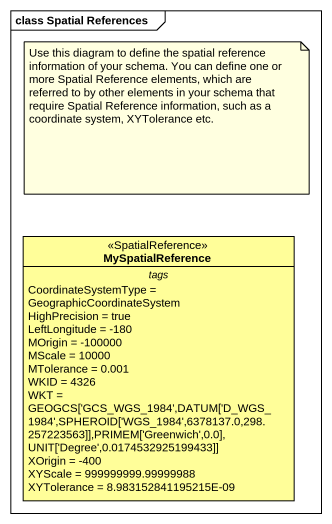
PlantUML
@startuml
mainframe class Spatial References
hide circle
hide empty members
class MySpatialReference <<SpatialReference>> #FFFE99 {
  -- tags --
  CoordinateSystemType = GeographicCoordinateSystem
  HighPrecision = true
  LeftLongitude = -180
  MOrigin = -100000
  MScale = 10000
  MTolerance = 0.001
  WKID = 4326
  WKT = GEOGCS['GCS_WGS_1984',DATUM['D_WGS_1984',SPHEROID['WGS_1984',6378137.0,298.257223563]],PRIMEM['Greenwich',0.0],UNIT['Degree',0.0174532925199433]]
  XOrigin = -400
  XYScale = 999999999.99999988
  XYTolerance = 8.983152841195215E-09
}
note as N1
  Use this diagram to define the spatial reference information of your schema. You can define one or more Spatial Reference elements, which are referred to by other elements in your schema that require Spatial Reference information, such as a coordinate system, XYTolerance etc.
end note
@enduml
